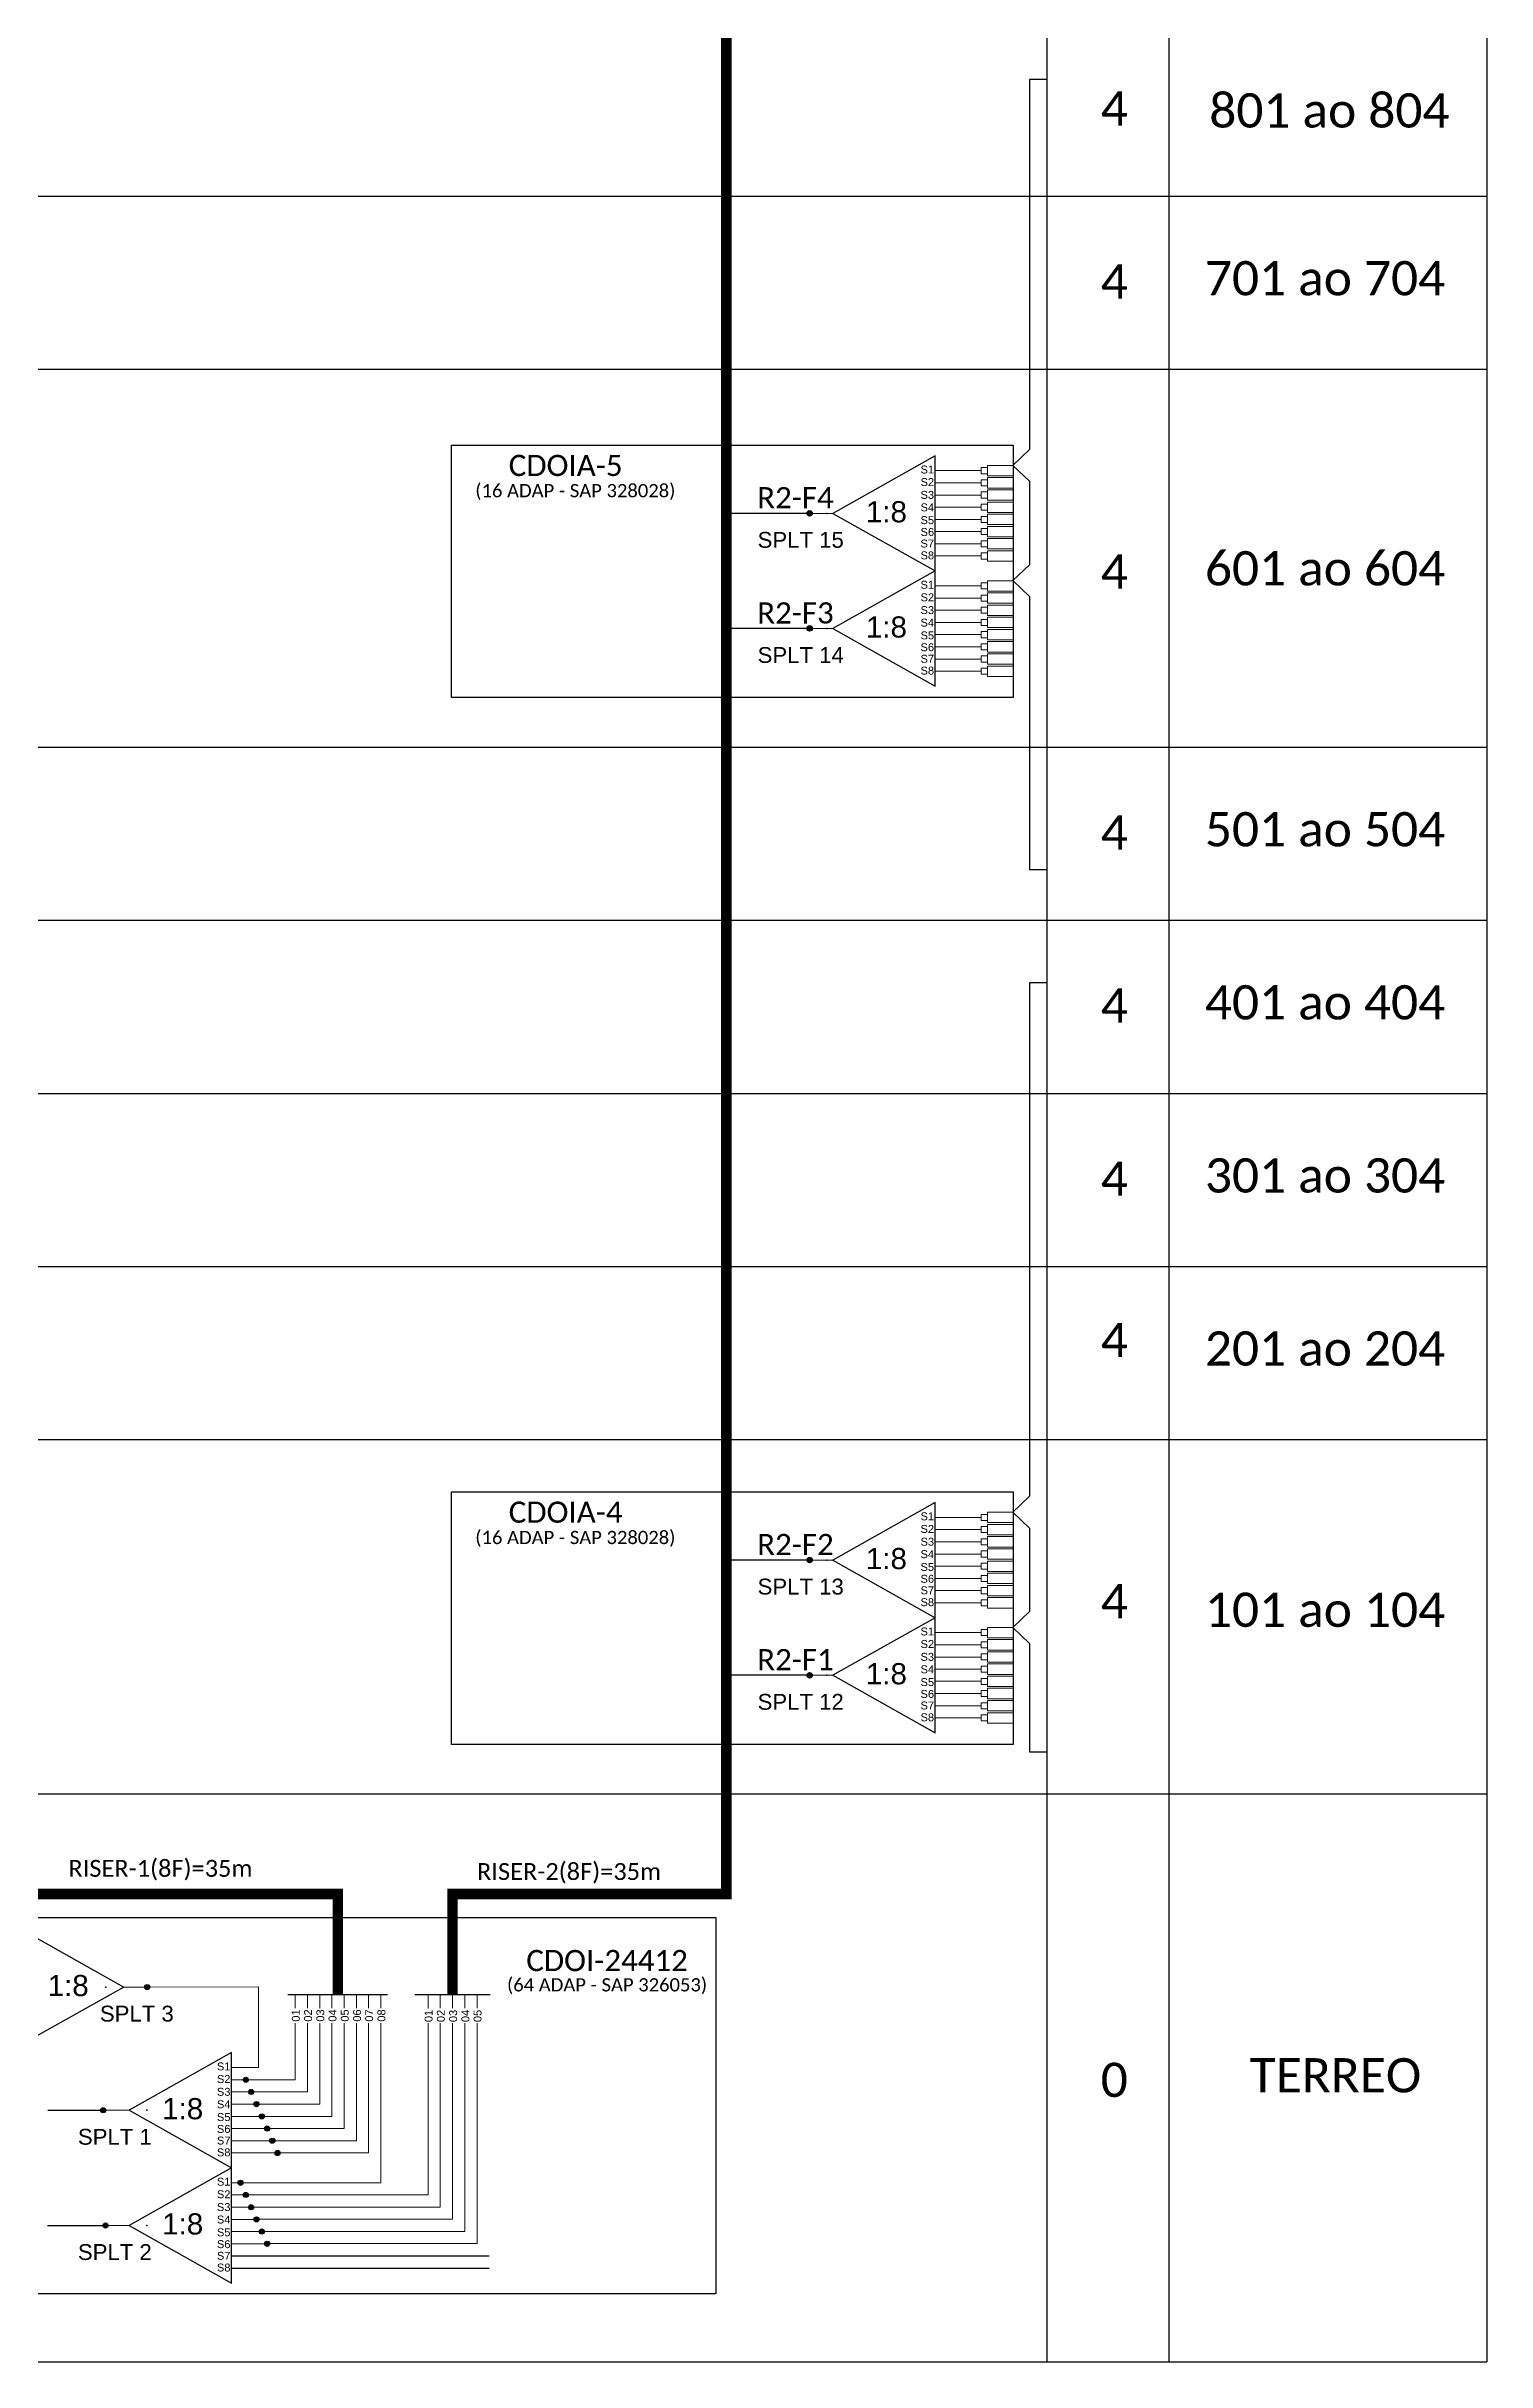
# Model space of a CAD drawing. Extents: x -4 to 837, y 1 to 595.
# Drawn here: x 457.1 to 593.3, y 234.7 to 453.7 of the extents above; entities that cross this region are included whole.
import ezdxf
from ezdxf.enums import TextEntityAlignment as Align

# ---------------------------------------------------------------- set-up
doc = ezdxf.new("R2010")
doc.units = 0
doc.styles.add('ARIAL', font='arial.ttf')
doc.styles.add('WMF-Calibri0', font='calibri.ttf')
doc.linetypes.add('RESERVA', pattern='A,0.5,-0.15,["RESERVA",Standard,S=0.18,R=0,X=0,Y=-0.1],-1.3', length=1.95)

# ---------------------------------------------------------------- blocks, each defined once
blk = doc.blocks.new('SPLITTER_')
blk.add_point((0, 0))
at = {"style": 'ARIAL', "flags": 4}
blk.add_attdef('SPLT', (0, -3.26), '', height=1.5, dxfattribs=at)
blk = doc.blocks.new('SPLT_1-8_SC-APC')
at = {"color": 1}
blk.add_lwpolyline([(-7.37, -2.1), (-17.04, -7.55), (-7.37, -13), (-7.37, -2.1)], dxfattribs=at)
at = {"color": 3, "lineweight": 0}
for points in [[(-2.99, -3.51), (-7.37, -3.51)], [(-2.41, -3.02), (-2.41, -4)], [(-2.41, -3.02), (0, -3.02)], [(-2.41, -4), (0, -4)], [(-2.41, -4.17), (-2.41, -5.16)], [(-2.41, -4.17), (0, -4.17)], [(-7.37, -4.66), (-2.99, -4.66)], [(-7.37, -5.82), (-2.99, -5.82)], [(-2.41, -5.16), (0, -5.16)], [(-2.41, -5.32), (-2.41, -6.31)], [(-2.41, -5.32), (0, -5.32)], [(-2.41, -6.31), (0, -6.31)], [(-2.41, -6.48), (-2.41, -7.46)], [(-2.41, -6.48), (0, -6.48)], [(-7.37, -6.97), (-2.99, -6.97)], [(-7.37, -8.12), (-2.99, -8.12)], [(-2.41, -7.46), (0, -7.46)], [(-2.41, -7.63), (-2.41, -8.62)], [(-2.41, -7.63), (0, -7.63)], [(-2.41, -8.62), (0, -8.62)], [(-7.37, -9.28), (-2.99, -9.28)], [(-7.37, -10.43), (-2.99, -10.43)], [(-2.41, -8.78), (-2.41, -9.77)], [(-2.41, -8.78), (0, -8.78)], [(-2.41, -9.77), (0, -9.77)], [(-2.41, -9.94), (-2.41, -10.92)], [(-2.41, -9.94), (0, -9.94)], [(-2.41, -10.92), (0, -10.92)], [(-7.37, -11.58), (-2.99, -11.58)], [(-2.41, -11.09), (-2.41, -12.08)], [(-2.41, -11.09), (0, -11.09)], [(-2.41, -12.08), (0, -12.08)]]:
    blk.add_lwpolyline(points, dxfattribs=at)
for points in [[(-2.99, -3.22), (-2.41, -3.22), (-2.41, -3.8), (-2.99, -3.8)], [(-2.99, -4.38), (-2.41, -4.38), (-2.41, -4.95), (-2.99, -4.95)], [(-2.99, -5.53), (-2.41, -5.53), (-2.41, -6.1), (-2.99, -6.1)], [(-2.99, -6.68), (-2.41, -6.68), (-2.41, -7.26), (-2.99, -7.26)], [(-2.99, -7.84), (-2.41, -7.84), (-2.41, -8.41), (-2.99, -8.41)], [(-2.99, -8.99), (-2.41, -8.99), (-2.41, -9.56), (-2.99, -9.56)], [(-2.99, -10.14), (-2.41, -10.14), (-2.41, -10.72), (-2.99, -10.72)], [(-2.99, -11.3), (-2.41, -11.3), (-2.41, -11.87), (-2.99, -11.87)]]:
    blk.add_lwpolyline(points, close=True, dxfattribs=at)
at = {"color": 1, "lineweight": 0}
blk.add_lwpolyline([(-17.04, -7.55), (-19.26, -7.55)], dxfattribs=at)
at = {"color": 1, "style": 'ARIAL'}
for s, height, p in [('S1', 0.75, (-8.74, -3.78)), ('S2', 0.75, (-8.74, -4.97)), ('1:8', 2, (-13.91, -8.4)), ('S3', 0.75, (-8.74, -6.18)), ('S4', 0.75, (-8.74, -7.36)), ('S5', 0.75, (-8.74, -8.57)), ('S6', 0.75, (-8.74, -9.69)), ('S7', 0.75, (-8.74, -10.78)), ('S8', 0.75, (-8.74, -11.9))]:
    blk.add_text(s, height=height, dxfattribs=at).set_placement(p)

msp = doc.modelspace()

# ---------------------------------------------------------------- hatches: boundary and pattern name
h = msp.add_hatch(color=3)
h.dxf.hatch_style = 1
edge = h.paths.add_edge_path()
edge.add_arc((529.31, 409.55), 0.256, 0, 360)
h = msp.add_hatch(color=3)
h.dxf.hatch_style = 1
edge = h.paths.add_edge_path()
edge.add_arc((529.31, 398.66), 0.256, 0, 360)
h = msp.add_hatch(color=3)
h.dxf.hatch_style = 1
edge = h.paths.add_edge_path()
edge.add_arc((529.31, 310.55), 0.256, 0, 360)
h = msp.add_hatch(color=3)
h.dxf.hatch_style = 1
edge = h.paths.add_edge_path()
edge.add_arc((529.31, 299.65), 0.256, 0, 360)
h = msp.add_hatch(color=3)
h.dxf.hatch_style = 1
edge = h.paths.add_edge_path()
edge.add_arc((466.66, 270.16), 0.242, 0, 360)
h = msp.add_hatch(color=3)
h.dxf.hatch_style = 1
edge = h.paths.add_edge_path()
edge.add_arc((475.99, 261.39), 0.242, 0, 360)
h = msp.add_hatch(color=3)
h.dxf.hatch_style = 1
edge = h.paths.add_edge_path()
edge.add_arc((462.5, 258.51), 0.242, 0, 360)
h = msp.add_hatch(color=3)
h.dxf.hatch_style = 1
edge = h.paths.add_edge_path()
edge.add_arc((476.49, 260.24), 0.242, 0, 360)
h = msp.add_hatch(color=3)
h.dxf.hatch_style = 1
edge = h.paths.add_edge_path()
edge.add_arc((476.99, 259.09), 0.242, 0, 360)
h = msp.add_hatch(color=3)
h.dxf.hatch_style = 1
edge = h.paths.add_edge_path()
edge.add_arc((477.49, 257.93), 0.242, 0, 360)
h = msp.add_hatch(color=3)
h.dxf.hatch_style = 1
edge = h.paths.add_edge_path()
edge.add_arc((477.99, 256.78), 0.242, 0, 360)
h = msp.add_hatch(color=3)
h.dxf.hatch_style = 1
edge = h.paths.add_edge_path()
edge.add_arc((478.49, 255.63), 0.242, 0, 360)
h = msp.add_hatch(color=3)
h.dxf.hatch_style = 1
edge = h.paths.add_edge_path()
edge.add_arc((478.99, 254.47), 0.242, 0, 360)
h = msp.add_hatch(color=3)
h.dxf.hatch_style = 1
edge = h.paths.add_edge_path()
edge.add_arc((475.49, 251.65), 0.242, 0, 360)
h = msp.add_hatch(color=3)
h.dxf.hatch_style = 1
edge = h.paths.add_edge_path()
edge.add_arc((475.99, 250.5), 0.242, 0, 360)
h = msp.add_hatch(color=3)
h.dxf.hatch_style = 1
edge = h.paths.add_edge_path()
edge.add_arc((462.72, 247.61), 0.242, 0, 360)
h = msp.add_hatch(color=3)
h.dxf.hatch_style = 1
edge = h.paths.add_edge_path()
edge.add_arc((476.49, 249.34), 0.242, 0, 360)
h = msp.add_hatch(color=3)
h.dxf.hatch_style = 1
edge = h.paths.add_edge_path()
edge.add_arc((476.99, 248.19), 0.242, 0, 360)
h = msp.add_hatch(color=3)
h.dxf.hatch_style = 1
edge = h.paths.add_edge_path()
edge.add_arc((477.49, 247.04), 0.242, 0, 360)
h = msp.add_hatch(color=3)
h.dxf.hatch_style = 1
edge = h.paths.add_edge_path()
edge.add_arc((477.99, 245.88), 0.242, 0, 360)

# ---------------------------------------------------------------- linework, layer by layer
for points in [[(551.76, 529.64), (551.76, 234.73)], [(593.35, 529.64), (593.35, 234.73)], [(563.33, 234.73), (563.33, 521.41)], [(332.52, 439.55), (593.35, 439.55)], [(332.52, 423.18), (593.35, 423.18)], [(332.52, 387.44), (593.35, 387.44)], [(332.52, 371.06), (593.35, 371.06)], [(332.52, 354.69), (593.35, 354.69)], [(332.52, 338.32), (593.35, 338.32)], [(332.52, 321.95), (593.35, 321.95)], [(332.52, 288.43), (593.35, 288.43)], [(332.52, 234.73), (593.35, 234.73)]]:
    msp.add_lwpolyline(points)
at = {"color": 5, "const_width": 1}
msp.add_lwpolyline([(427.84, 477.27), (427.84, 278.97), (484.69, 278.97), (484.69, 269.46)], dxfattribs=at)
at = {"color": 6, "const_width": 1}
msp.add_lwpolyline([(521.44, 472.38), (521.44, 278.97), (495.53, 278.97), (495.53, 269.46)], dxfattribs=at)
at = {"color": 3}
for points in [[(551.77, 450.57), (550.12, 450.57), (550.11, 415.59), (548.54, 414.08), (550.11, 412.58), (550.11, 404.69), (548.54, 403.19), (550.11, 401.68), (550.11, 375.85), (551.76, 375.85)], [(551.77, 365.13), (550.12, 365.13), (550.11, 316.58), (548.54, 315.08), (550.11, 313.57), (550.11, 305.69), (548.54, 304.18), (550.11, 302.67), (550.11, 292.4), (551.76, 292.4)], [(457.27, 258.51), (462.5, 258.51)]]:
    msp.add_lwpolyline(points, dxfattribs=at)
at = {"color": 1}
for points in [[(495.44, 416.01), (548.57, 416.01), (548.57, 392.12), (495.44, 392.12)], [(495.44, 317), (548.57, 317), (548.57, 293.11), (495.44, 293.11)], [(447.4, 276.74), (520.45, 276.74), (520.45, 241.15), (447.4, 241.15)]]:
    msp.add_lwpolyline(points, close=True, dxfattribs=at)
at = {"color": 6}
for points in [[(529.28, 409.55), (521.44, 409.55)], [(529.28, 398.66), (521.44, 398.66)], [(529.28, 310.55), (521.44, 310.55)], [(529.28, 299.65), (521.44, 299.65)], [(491.97, 269.46), (499.1, 269.46)]]:
    msp.add_lwpolyline(points, dxfattribs=at)
at = {"color": 1}
for points in [[(454.77, 275.61), (464.44, 270.16), (454.77, 264.72), (454.77, 275.61)], [(474.62, 263.96), (464.95, 258.51), (474.62, 253.06), (474.62, 263.96)], [(474.62, 253.06), (464.95, 247.61), (474.62, 242.16), (474.62, 253.06)]]:
    msp.add_lwpolyline(points, dxfattribs=at)
at = {"color": 1, "lineweight": 0}
for points in [[(464.44, 270.16), (466.66, 270.16)], [(464.95, 258.51), (462.72, 258.51)], [(464.95, 247.61), (462.72, 247.61)]]:
    msp.add_lwpolyline(points, dxfattribs=at)
at = {"color": 7, "lineweight": 0}
for points in [[(474.62, 262.55), (477.17, 262.55), (477.17, 270.17), (466.9, 270.16)], [(474.62, 261.39), (475.99, 261.39)], [(474.62, 260.24), (476.49, 260.24)], [(474.62, 259.09), (476.99, 259.09)], [(474.62, 257.93), (477.49, 257.93)], [(474.62, 256.78), (477.99, 256.78)], [(474.62, 255.63), (478.49, 255.63)], [(474.62, 254.47), (478.99, 254.47)], [(475.49, 251.65), (474.62, 251.65)], [(474.62, 250.5), (475.99, 250.5)], [(474.62, 249.34), (476.49, 249.34)], [(474.62, 248.19), (476.99, 248.19)], [(474.62, 247.04), (477.49, 247.04)], [(474.62, 245.88), (477.99, 245.88)]]:
    msp.add_lwpolyline(points, dxfattribs=at)
at = {"color": 5}
msp.add_lwpolyline([(479.95, 269.46), (489.39, 269.46)], dxfattribs=at)
at = {"color": 5, "lineweight": 0}
for points in [[(480.66, 269.46), (480.66, 268.18)], [(481.81, 269.46), (481.81, 268.17)], [(482.97, 269.46), (482.97, 268.18)], [(484.13, 269.46), (484.13, 268.18)], [(485.29, 269.46), (485.29, 268.17)], [(486.44, 269.46), (486.44, 268.18)], [(487.6, 269.46), (487.6, 268.18)], [(488.76, 269.46), (488.76, 268.18)], [(475.73, 251.65), (488.75, 251.65), (488.75, 266.75)], [(476.23, 261.39), (480.66, 261.39), (480.66, 266.75)], [(476.73, 260.24), (481.81, 260.24), (481.81, 266.74)], [(477.23, 259.09), (482.97, 259.09), (482.97, 266.75)], [(477.73, 257.93), (484.13, 257.93), (484.13, 266.75)], [(478.23, 256.78), (485.28, 256.78), (485.28, 266.75)], [(478.73, 255.63), (486.44, 255.63), (486.44, 266.75)], [(479.23, 254.47), (487.6, 254.47), (487.6, 266.75)]]:
    msp.add_lwpolyline(points, dxfattribs=at)
at = {"color": 6, "lineweight": 0}
for points in [[(493.22, 269.46), (493.22, 268.14)], [(494.38, 269.46), (494.38, 268.18)], [(495.53, 269.46), (495.53, 268.17)], [(496.69, 269.46), (496.69, 268.18)], [(497.85, 269.46), (497.85, 268.18)], [(475.99, 250.51), (493.22, 250.51), (493.22, 266.75)], [(476.49, 249.36), (494.38, 249.36), (494.38, 266.74)], [(476.99, 248.2), (495.53, 248.2), (495.53, 266.75)], [(477.49, 247.05), (496.69, 247.05), (496.69, 266.75)], [(477.99, 245.9), (497.85, 245.9), (497.85, 266.75)]]:
    msp.add_lwpolyline(points, dxfattribs=at)
at = {"color": 2}
msp.add_lwpolyline([(457.23, 247.61), (462.72, 247.61)], dxfattribs=at)
at = {"color": 8, "linetype": 'RESERVA', "ltscale": 4}
for points in [[(474.62, 244.74), (499, 244.74)], [(474.62, 243.59), (499, 243.59)]]:
    msp.add_lwpolyline(points, dxfattribs=at)
at = {"color": 3}
for centre, radius in [((529.31, 409.55), 0.256), ((529.31, 398.66), 0.256), ((529.31, 310.55), 0.256), ((529.31, 299.65), 0.256), ((466.66, 270.16), 0.242), ((475.99, 261.39), 0.242), ((462.5, 258.51), 0.242), ((476.49, 260.24), 0.242), ((476.99, 259.09), 0.242), ((477.49, 257.93), 0.242), ((477.99, 256.78), 0.242), ((478.49, 255.63), 0.242), ((478.99, 254.47), 0.242), ((475.49, 251.65), 0.242), ((475.99, 250.5), 0.242), ((462.72, 247.61), 0.242), ((476.49, 249.34), 0.242), ((476.99, 248.19), 0.242), ((477.49, 247.04), 0.242), ((477.99, 245.88), 0.242)]:
    msp.add_circle(centre, radius, dxfattribs=at)

# ---------------------------------------------------------------- block references
for p in [(548.54, 417.1), (548.54, 406.2), (548.54, 318.09), (548.54, 307.2)]:
    msp.add_blockref('SPLT_1-8_SC-APC', p, dxfattribs=at)
ref = msp.add_blockref('SPLITTER_', (530.93, 409.55), dxfattribs=dict(xscale=-1))
ref.add_attrib('SPLT', 'SPLT 15', (524.39, 406.29), dxfattribs={"height": 1.5, "style": 'ARIAL'})
ref = msp.add_blockref('SPLITTER_', (530.93, 398.66), dxfattribs=dict(xscale=-1))
ref.add_attrib('SPLT', 'SPLT 14', (524.39, 395.4), dxfattribs={"height": 1.5, "style": 'ARIAL'})
ref = msp.add_blockref('SPLITTER_', (530.93, 310.55), dxfattribs=dict(xscale=-1))
ref.add_attrib('SPLT', 'SPLT 13', (524.39, 307.29), dxfattribs={"height": 1.5, "style": 'ARIAL'})
ref = msp.add_blockref('SPLITTER_', (530.93, 299.65), dxfattribs=dict(xscale=-1))
ref.add_attrib('SPLT', 'SPLT 12', (524.39, 296.39), dxfattribs={"height": 1.5, "style": 'ARIAL'})
ref = msp.add_blockref('SPLITTER_', (462.75, 270.16))
ref.add_attrib('SPLT', 'SPLT 3', (462.18, 266.9), dxfattribs={"height": 1.5, "style": 'ARIAL'})
ref = msp.add_blockref('SPLITTER_', (466.63, 258.51), dxfattribs=dict(xscale=-1))
ref.add_attrib('SPLT', 'SPLT 1', (460.1, 255.25), dxfattribs={"height": 1.5, "style": 'ARIAL'})
ref = msp.add_blockref('SPLITTER_', (466.63, 247.61), dxfattribs=dict(xscale=-1))
ref.add_attrib('SPLT', 'SPLT 2', (460.1, 244.35), dxfattribs={"height": 1.5, "style": 'ARIAL'})

# ---------------------------------------------------------------- texts
at = {"color": 7, "style": 'WMF-Calibri0'}
for s, p in [('801 ao 804', (567.11, 446.04)), ('701 ao 704', (566.7, 430.17)), ('601 ao 604', (566.7, 402.73)), ('501 ao 504', (566.7, 378.05)), ('401 ao 404', (566.7, 361.68)), ('301 ao 304', (566.7, 345.31)), ('201 ao 204', (566.7, 328.94)), ('101 ao 104', (566.7, 304.23)), ('TERREO', (570.94, 260.2))]:
    msp.add_text(s, height=3.24, dxfattribs=at).set_placement(p)
at = {"color": 1}
for s, height, style, p in [('CDOIA-5', 2, 'WMF-Calibri0', (500.85, 413.08)), ('CDOIA-4', 2, 'WMF-Calibri0', (500.85, 314.08)), ('CDOI-24412', 2, 'WMF-Calibri0', (502.51, 271.67)), ('1:8', 2, 'ARIAL', (457.24, 269.31)), ('S1', 0.75, 'ARIAL', (473.25, 262.28)), ('S2', 0.75, 'ARIAL', (473.25, 261.09)), ('S3', 0.75, 'ARIAL', (473.25, 259.88)), ('1:8', 2, 'ARIAL', (468.07, 257.66)), ('S4', 0.75, 'ARIAL', (473.25, 258.7)), ('S5', 0.75, 'ARIAL', (473.25, 257.49)), ('S6', 0.75, 'ARIAL', (473.25, 256.37)), ('S7', 0.75, 'ARIAL', (473.25, 255.27)), ('S8', 0.75, 'ARIAL', (473.25, 254.15)), ('S1', 0.75, 'ARIAL', (473.25, 251.38)), ('S2', 0.75, 'ARIAL', (473.25, 250.19)), ('S3', 0.75, 'ARIAL', (473.25, 248.98)), ('1:8', 2, 'ARIAL', (468.07, 246.76)), ('S4', 0.75, 'ARIAL', (473.25, 247.8)), ('S5', 0.75, 'ARIAL', (473.25, 246.59)), ('S6', 0.75, 'ARIAL', (473.25, 245.47)), ('S7', 0.75, 'ARIAL', (473.25, 244.37)), ('S8', 0.75, 'ARIAL', (473.25, 243.26))]:
    msp.add_text(s, height=height, dxfattribs=dict(at, style=style)).set_placement(p)
at = {"color": 1, "style": 'WMF-Calibri0'}
for s, p in [('(16 ADAP - SAP 328028)', (507.15, 411.07)), ('(16 ADAP - SAP 328028)', (507.15, 312.06)), ('(64 ADAP - SAP 326053)', (510.15, 269.75))]:
    msp.add_text(s, height=1.25, dxfattribs=at).set_placement(p, align=Align.CENTER)
at = {"color": 6, "style": 'WMF-Calibri0'}
for s, height, p in [('R2-F4', 2, (524.35, 410.03)), ('R2-F3', 2, (524.35, 399.13)), ('R2-F2', 2, (524.35, 311.02)), ('R2-F1', 2, (524.35, 300.13)), ('RISER-2(8F)=35m', 1.6, (497.85, 280.29))]:
    msp.add_text(s, height=height, dxfattribs=at).set_placement(p)
at = {"color": 5, "style": 'WMF-Calibri0'}
msp.add_text('RISER-1(8F)=35m', height=1.6, dxfattribs=at).set_placement((459.2, 280.59))
at = {"style": 'ARIAL'}
for s, p in [('01', (480.71, 267.47)), ('02', (481.87, 267.47)), ('03', (483.03, 267.47)), ('04', (484.18, 267.47)), ('05', (485.34, 267.47)), ('06', (486.5, 267.47)), ('07', (487.65, 267.47)), ('08', (488.81, 267.47)), ('01', (493.27, 267.43)), ('02', (494.43, 267.43)), ('03', (495.59, 267.43)), ('04', (496.75, 267.43)), ('05', (497.9, 267.43))]:
    msp.add_text(s, height=0.75, rotation=90, dxfattribs=at).set_placement(p, align=Align.MIDDLE_CENTER)
at = {"color": 7, "style": 'WMF-Calibri0', "flags": 4}
for tag, p in [('4', (558.13, 447.85)), ('4', (558.13, 431.48)), ('4', (558.13, 404.04)), ('4', (558.13, 379.36)), ('4', (558.13, 362.99)), ('4', (558.13, 346.62)), ('4', (558.13, 331.36)), ('4', (558.13, 306.65)), ('0', (558.13, 261.39))]:
    msp.add_attdef(tag, text='XX', height=3.24, dxfattribs=at).set_placement(p, align=Align.MIDDLE_CENTER)

doc.saveas('drawing.dxf')
